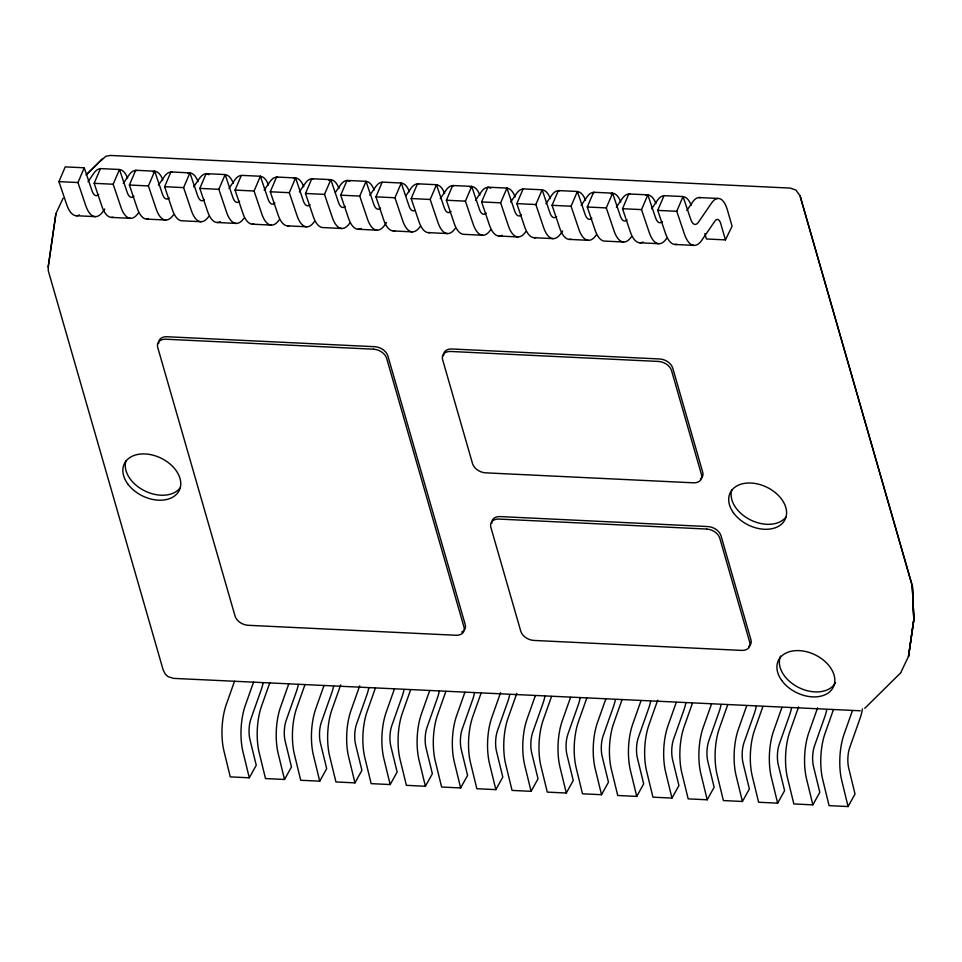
<?xml version="1.0" encoding="UTF-8"?>
<svg xmlns="http://www.w3.org/2000/svg" width="962" height="962" viewBox="0 0 962 962"><rect width="100%" height="100%" fill="white"/><g stroke="black" fill="none" stroke-linecap="round" stroke-linejoin="round"><path stroke-width="1.44" d="M860.281 710.786L173.388 678.378L168.122 676.671L165.284 674.134L163.167 669.961L48.304 270.839L48.196 266.835L55.952 213.492L63.119 198.208M48.196 267.039L55.916 213.612M234.536 681.24L226.298 704.497A37.879 14.454 -87.3 0 0 223.978 751.082L230.279 776.887L249.302 777.801L256.241 765.271L249.94 739.465A16.895 6.445 -87.3 0 1 250.974 718.686L261.147 689.958A33.381 12.734 -87.3 0 0 263.155 682.792M253.547 682.154L245.322 705.411A37.879 14.454 -87.3 0 0 243.001 751.995L249.302 777.801M269.757 682.924L261.52 706.192A37.879 14.454 -87.3 0 0 259.211 752.777L265.5 778.571L284.524 779.485L291.462 766.954L285.173 741.161A16.895 6.445 -87.3 0 1 286.195 720.382L296.368 691.642A33.381 12.734 -87.3 0 0 298.376 684.487M288.78 683.838L280.543 707.106A37.879 14.454 -87.3 0 0 278.222 753.691L284.524 779.485M304.978 684.619L296.741 707.876A37.879 14.454 -87.3 0 0 294.432 754.461L300.721 780.266L319.745 781.18L326.683 768.65L320.394 742.856A16.895 6.445 -87.3 0 1 321.428 722.065L331.589 693.337A33.381 12.734 -87.3 0 0 333.598 686.183M324.002 685.533L315.764 708.79A37.879 14.454 -87.3 0 0 313.456 755.374L319.745 781.18M340.68 684.944L331.962 709.571A37.879 14.454 -87.3 0 0 329.653 756.156L335.942 781.962L354.966 782.864L361.904 770.346L355.615 744.54A16.895 6.445 -87.3 0 1 356.649 723.761L366.823 695.033A33.381 12.734 -87.3 0 0 368.819 687.866M359.704 685.858L350.986 710.485A37.879 14.454 -87.3 0 0 348.677 757.07L354.966 782.864M375.42 687.998L367.195 711.267A37.879 14.454 -87.3 0 0 364.875 757.852L371.164 783.645L390.187 784.559L397.126 772.029L390.837 746.235A16.895 6.445 -87.3 0 1 391.871 725.456L402.044 696.716A33.381 12.734 -87.3 0 0 404.052 689.562M394.444 688.912L386.207 712.181A37.879 14.454 -87.3 0 0 383.898 758.765L390.187 784.559M410.654 689.694L402.417 712.95A37.879 14.454 -87.3 0 0 400.096 759.535L406.397 785.341L425.408 786.255L432.359 773.725L426.058 747.931A16.895 6.445 -87.3 0 1 427.092 727.14L437.265 698.412A33.381 12.734 -87.3 0 0 439.273 691.257M429.665 690.608L421.44 713.864A37.879 14.454 -87.3 0 0 419.119 760.449L425.408 786.255M445.875 691.389L437.638 714.646A37.879 14.454 -87.3 0 0 435.317 761.231L441.618 787.036L460.642 787.938L467.58 775.42L461.279 749.614A16.895 6.445 -87.3 0 1 462.313 728.835L472.486 700.108A33.381 12.734 -87.3 0 0 474.494 692.941M464.887 692.303L456.661 715.56A37.879 14.454 -87.3 0 0 454.341 762.144L460.642 787.938M481.096 693.073L472.859 716.341A37.879 14.454 -87.3 0 0 470.55 762.926L476.839 788.72L495.863 789.634L502.801 777.104L496.5 751.31A16.895 6.445 -87.3 0 1 497.534 730.531L507.708 701.791A33.381 12.734 -87.3 0 0 509.716 694.636M500.601 692.628L491.883 717.255A37.879 14.454 -87.3 0 0 489.562 763.84L495.863 789.634M516.798 693.398L508.08 718.025A37.879 14.454 -87.3 0 0 505.772 764.61L512.061 790.415L531.084 791.329L538.023 778.799L531.733 753.005A16.895 6.445 -87.3 0 1 532.756 732.214L542.929 703.487A33.381 12.734 -87.3 0 0 544.937 696.332M535.341 695.682L527.104 718.939A37.879 14.454 -87.3 0 0 524.783 765.524L531.084 791.329M551.539 696.464L543.302 719.72A37.879 14.454 -87.3 0 0 540.993 766.305L547.282 792.111L566.305 793.013L573.244 780.495L566.955 754.689A16.895 6.445 -87.3 0 1 567.989 733.91L578.162 705.182A33.381 12.734 -87.3 0 0 580.158 698.015M570.562 697.378L562.325 720.634A37.879 14.454 -87.3 0 0 560.016 767.219L566.305 793.013M586.76 698.147L578.535 721.416A37.879 14.454 -87.3 0 0 576.214 768.001L582.503 793.794L601.527 794.708L608.465 782.178L602.176 756.385A16.895 6.445 -87.3 0 1 603.21 735.605L613.383 706.866A33.381 12.734 -87.3 0 0 615.379 699.711M605.783 699.061L597.546 722.33A37.879 14.454 -87.3 0 0 595.237 768.915L601.527 794.708M621.981 699.843L613.756 723.099A37.879 14.454 -87.3 0 0 611.435 769.684L617.736 795.49L636.748 796.404L643.686 783.874L637.397 758.08A16.895 6.445 -87.3 0 1 638.431 737.289L648.604 708.561A33.381 12.734 -87.3 0 0 650.613 701.406M641.005 700.757L632.768 724.013A37.879 14.454 -87.3 0 0 630.459 770.598L636.748 796.404M657.695 700.168L648.977 724.795A37.879 14.454 -87.3 0 0 646.656 771.38L652.957 797.173L671.969 798.087L678.919 785.569L672.618 759.764A16.895 6.445 -87.3 0 1 673.653 738.984L683.826 710.257A33.381 12.734 -87.3 0 0 685.834 703.09M676.226 702.452L668.001 725.709A37.879 14.454 -87.3 0 0 665.68 772.294L671.969 798.087M692.436 703.222L684.198 726.49A37.879 14.454 -87.3 0 0 681.878 773.075L688.179 798.869L707.202 799.783L714.141 787.253L707.84 761.459A16.895 6.445 -87.3 0 1 708.874 740.68L719.047 711.94A33.381 12.734 -87.3 0 0 721.055 704.785M711.459 704.136L703.222 727.404A37.879 14.454 -87.3 0 0 700.901 773.989L707.202 799.783M727.657 704.918L719.42 728.174A37.879 14.454 -87.3 0 0 717.111 774.759L723.4 800.564L742.423 801.478L749.362 788.948L743.073 763.155A16.895 6.445 -87.3 0 1 744.095 742.363L754.268 713.636A33.381 12.734 -87.3 0 0 756.276 706.481M746.68 705.831L738.443 729.088A37.879 14.454 -87.3 0 0 736.122 775.673L742.423 801.478M762.878 706.613L754.641 729.869A37.879 14.454 -87.3 0 0 752.332 776.454L758.621 802.248L777.645 803.162L784.583 790.644L778.294 764.838A16.895 6.445 -87.3 0 1 779.328 744.059L789.489 715.331A33.381 12.734 -87.3 0 0 791.498 708.164M781.902 707.527L773.664 730.783A37.879 14.454 -87.3 0 0 771.356 777.368L777.645 803.162M798.592 706.938L789.874 731.565A37.879 14.454 -87.3 0 0 787.553 778.15L793.842 803.943L812.866 804.857L819.804 792.327L813.515 766.534A16.895 6.445 -87.3 0 1 814.549 745.754L824.723 717.015A33.381 12.734 -87.3 0 0 826.719 709.86M817.604 707.84L808.886 732.479A37.879 14.454 -87.3 0 0 806.577 779.064L812.866 804.857M833.32 709.992L825.095 733.248A37.879 14.454 -87.3 0 0 822.775 779.833L829.076 805.639L848.087 806.553L855.026 794.023L848.737 768.229A16.895 6.445 -87.3 0 1 849.771 747.438L859.944 718.71A33.381 12.734 -87.3 0 0 862.469 708.946M852.344 710.906L844.107 734.162A37.879 14.454 -87.3 0 0 841.798 780.747L848.087 806.553M79.449 214.947A37.879 14.454 -87.3 0 1 66.655 204.497L58.935 181.626L65.236 166.883L84.259 167.797L91.979 190.668A16.895 6.445 -87.3 0 0 98.737 194.54M104.726 208.97L103.102 211.339A37.879 14.454 -87.3 0 1 85.678 205.411L77.958 182.54L84.259 167.797M113.059 217.256A37.879 14.454 -87.3 0 1 101.876 206.193L94.156 183.321L100.457 168.578L119.48 169.492L127.2 192.364A16.895 6.445 -87.3 0 0 133.958 196.224M138.324 213.035A37.879 14.454 -87.3 0 1 120.899 207.107L113.179 184.235L119.48 169.492M148.28 218.939A37.879 14.454 -87.3 0 1 137.097 207.888L129.389 185.017L135.69 170.274L154.702 171.188L162.422 194.059A16.895 6.445 -87.3 0 0 169.18 197.919M173.545 214.718A37.879 14.454 -87.3 0 1 156.121 208.802L148.401 185.931L154.702 171.188M200.926 221.705L181.902 220.791A37.879 14.454 -87.3 0 1 172.318 209.572L164.61 186.7L170.911 171.957L189.923 172.871L197.643 195.743A16.895 6.445 -87.3 0 0 204.413 199.615M208.766 216.414A37.879 14.454 -87.3 0 1 191.342 210.486L183.622 187.614L189.923 172.871M220.334 221.705A37.879 14.454 -87.3 0 1 207.539 211.267L199.831 188.396L206.133 173.653L225.156 174.567L232.864 197.438A16.895 6.445 -87.3 0 0 239.634 201.298M243.999 218.109A37.879 14.454 -87.3 0 1 226.563 212.181L218.855 189.31L225.156 174.567M253.956 224.014A37.879 14.454 -87.3 0 1 242.773 212.963L235.053 190.091L241.354 175.349L260.377 176.262L268.085 199.134A16.895 6.445 -87.3 0 0 274.855 202.994M279.22 219.793A37.879 14.454 -87.3 0 1 261.784 213.877L254.076 191.005L260.377 176.262M289.177 225.709A37.879 14.454 -87.3 0 1 277.994 214.646L270.274 191.775L276.575 177.032L295.599 177.946L303.319 200.817A16.895 6.445 -87.3 0 0 310.077 204.69M314.442 221.488A37.879 14.454 -87.3 0 1 297.005 215.56L289.297 192.689L295.599 177.946M341.811 228.475L322.799 227.561A37.879 14.454 -87.3 0 1 313.215 216.342L305.495 193.47L311.796 178.728L330.82 179.641L338.54 202.513A16.895 6.445 -87.3 0 0 345.298 206.373M349.663 223.184A37.879 14.454 -87.3 0 1 332.239 217.256L324.519 194.384L330.82 179.641M361.231 228.475A37.879 14.454 -87.3 0 1 348.436 218.037L340.716 195.166L347.029 180.423L366.041 181.337L373.761 204.209A16.895 6.445 -87.3 0 0 380.519 208.069M386.508 222.499L384.884 224.867A37.879 14.454 -87.3 0 1 367.46 218.951L359.74 196.08L366.041 181.337M394.841 230.784A37.879 14.454 -87.3 0 1 383.658 219.721L375.95 196.849L382.251 182.107L401.262 183.02L408.982 205.892A16.895 6.445 -87.3 0 0 414.694 210.546M420.105 226.563A37.879 14.454 -87.3 0 1 402.681 220.635L394.961 197.763L401.262 183.02M430.074 232.479A37.879 14.454 -87.3 0 1 418.879 221.416L411.171 198.545L417.472 183.802L436.495 184.716L444.203 207.588A16.895 6.445 -87.3 0 0 450.974 211.448M455.339 228.247A37.879 14.454 -87.3 0 1 437.902 222.33L430.182 199.459L436.495 184.716M482.708 235.245L463.684 234.331A37.879 14.454 -87.3 0 1 454.112 223.112L446.392 200.24L452.693 185.498L471.717 186.4L479.425 209.283A16.895 6.445 -87.3 0 0 486.195 213.143M490.56 229.942A37.879 14.454 -87.3 0 1 473.124 224.026L465.416 201.154L471.717 186.4M502.116 235.233A37.879 14.454 -87.3 0 1 489.333 224.795L481.613 201.924L487.914 187.181L506.938 188.095L514.658 210.967A16.895 6.445 -87.3 0 0 521.416 214.839M525.781 231.638A37.879 14.454 -87.3 0 1 508.345 225.709L500.637 202.838L506.938 188.095M535.738 237.554A37.879 14.454 -87.3 0 1 524.555 226.491L516.834 203.619L523.136 188.877L542.159 189.791L549.879 212.662A16.895 6.445 -87.3 0 0 556.637 216.522M562.626 230.952L561.002 233.321A37.879 14.454 -87.3 0 1 543.578 227.405L535.858 204.533L542.159 189.791M570.959 239.237A37.879 14.454 -87.3 0 1 559.776 228.186L552.056 205.315L558.357 190.572L577.38 191.474L585.1 214.358A16.895 6.445 -87.3 0 0 591.858 218.218M596.224 235.017A37.879 14.454 -87.3 0 1 578.799 229.1L571.079 206.229L577.38 191.474M623.604 242.003L604.581 241.089A37.879 14.454 -87.3 0 1 594.997 229.87L587.289 206.998L593.59 192.256L612.602 193.17L620.322 216.041A16.895 6.445 -87.3 0 0 627.08 219.913M631.445 236.712A37.879 14.454 -87.3 0 1 614.021 230.784L606.3 207.912L612.602 193.17M643.013 242.003A37.879 14.454 -87.3 0 1 630.218 231.565L622.51 208.694L628.811 193.951L647.835 194.865L655.543 217.737A16.895 6.445 -87.3 0 0 662.313 221.597M666.678 238.396A37.879 14.454 -87.3 0 1 649.242 232.479L641.522 209.608L647.835 194.865M676.635 244.312A37.879 14.454 -87.3 0 1 665.439 233.261L657.731 210.389L664.033 195.647L683.056 196.549L690.764 219.42A16.895 6.445 -87.3 0 0 698.544 222.066L711.531 203.114A33.381 12.734 -87.3 0 1 727.416 210.041L732.082 226.226L725.444 239.887L706.421 238.973L704.869 233.586M725.444 239.887L720.778 223.713A12.398 4.726 -87.3 0 0 714.886 221.14L701.899 240.091A37.879 14.454 -87.3 0 1 684.463 234.175L676.755 211.303L683.056 196.549M900.66 672.895L908.549 656.264L913.84 619.48L912.313 585.569M88.035 181.734L93.711 173.449A33.381 12.734 -87.3 0 1 100.06 168.783M123.256 183.429L128.944 175.132A33.381 12.734 -87.3 0 1 136.893 170.623M158.477 185.125L164.165 176.828A33.381 12.734 -87.3 0 1 172.114 172.318M193.699 186.808L199.387 178.523A33.381 12.734 -87.3 0 1 208.91 174.687M228.932 188.504L234.608 180.207A33.381 12.734 -87.3 0 1 240.945 175.553M264.153 190.199L269.829 181.902A33.381 12.734 -87.3 0 1 277.79 177.393M299.374 191.883L305.05 183.598A33.381 12.734 -87.3 0 1 313.011 179.076M335.401 192.388L340.271 185.281A33.381 12.734 -87.3 0 1 349.795 181.457M369.817 195.274L375.505 186.977A33.381 12.734 -87.3 0 1 381.842 182.311M405.856 195.779L410.726 188.66A33.381 12.734 -87.3 0 1 418.674 184.151M440.259 198.653L445.947 190.356A33.381 12.734 -87.3 0 1 453.896 185.846M475.493 200.349L481.168 192.051A33.381 12.734 -87.3 0 1 490.692 188.227M510.714 202.032L516.39 193.735A33.381 12.734 -87.3 0 1 522.739 189.081M545.935 203.728L551.611 195.43A33.381 12.734 -87.3 0 1 559.571 190.921M581.156 205.411L586.844 197.126A33.381 12.734 -87.3 0 1 594.793 192.616M616.377 207.107L622.065 198.809A33.381 12.734 -87.3 0 1 630.014 194.3M651.599 208.802L657.286 200.505A33.381 12.734 -87.3 0 1 663.624 195.851M686.832 210.486L692.508 202.2A33.381 12.734 -87.3 0 1 700.456 197.691M100.998 160.546L105.916 156.277L110.365 155.447L790.247 188.095L795.911 190.079L800.071 195.863M900.588 672.967L864.73 708.345M86.905 174.158L102.657 158.622M86.063 175.072L101.96 159.427M698.857 197.535L717.868 198.449M58.935 181.626L77.958 182.54M94.156 183.321L113.179 184.235M129.389 185.017L148.401 185.931M164.61 186.7L183.622 187.614M199.831 188.396L218.855 189.31M235.053 190.091L254.076 191.005M270.274 191.775L289.297 192.689M305.495 193.47L324.519 194.384M340.716 195.166L359.74 196.08M375.95 196.849L394.961 197.763M411.171 198.545L430.182 199.459M446.392 200.24L465.416 201.154M481.613 201.924L500.637 202.838M516.834 203.619L535.858 204.533M552.056 205.315L571.079 206.229M587.289 206.998L606.3 207.912M622.51 208.694L641.522 209.608M657.731 210.389L676.755 211.303M76.238 215.716L95.25 216.63M111.46 217.412L130.471 218.326M146.681 219.108L165.704 220.021M217.123 222.487L236.147 223.4M252.345 224.182L271.368 225.096M287.566 225.866L306.589 226.779M358.02 229.257L377.044 230.171M393.242 230.94L412.265 231.854M428.463 232.636L447.486 233.55M498.905 236.015L517.929 236.929M534.138 237.71L553.15 238.624M569.36 239.406L588.371 240.32M639.802 242.785L658.826 243.699M675.023 244.48L694.047 245.394M800.468 197.246L800.937 198.821M799.939 195.599L912.325 585.75L913.792 618.65L912.325 585.75M800.6 197.679L912.337 586.315M835.497 682.611A30.519 21.044 25.9 0 1 799.169 687.746A30.519 21.044 25.9 0 1 780.567 656.048M785.918 517.075A30.519 21.044 25.9 0 1 750.132 519.745A30.519 21.044 25.9 0 1 731.89 489.598M180.074 487.987A30.519 21.044 25.9 0 1 144.288 490.656A30.519 21.044 25.9 0 1 126.046 460.497M682.647 196.765A33.381 12.734 -87.3 0 1 691.197 205.327M645.803 195.454A33.381 12.734 -87.3 0 1 655.964 203.631M610.581 193.759A33.381 12.734 -87.3 0 1 620.743 201.936M576.984 191.691A33.381 12.734 -87.3 0 1 585.521 200.252M541.75 189.995A33.381 12.734 -87.3 0 1 550.3 198.557M506.529 188.299A33.381 12.734 -87.3 0 1 515.079 196.861M469.684 187.001A33.381 12.734 -87.3 0 1 479.858 195.178M436.087 184.92A33.381 12.734 -87.3 0 1 444.624 193.482M400.865 183.225A33.381 12.734 -87.3 0 1 409.403 191.787M365.644 181.541A33.381 12.734 -87.3 0 1 374.182 190.103M328.788 180.231A33.381 12.734 -87.3 0 1 338.961 188.408M293.566 178.535A33.381 12.734 -87.3 0 1 303.739 186.712M259.968 176.467A33.381 12.734 -87.3 0 1 268.518 185.029M224.747 174.771A33.381 12.734 -87.3 0 1 233.297 183.333M187.903 173.461A33.381 12.734 -87.3 0 1 198.064 181.638M152.669 171.777A33.381 12.734 -87.3 0 1 162.843 179.954M119.084 169.697A33.381 12.734 -87.3 0 1 127.621 178.259M158.658 343.542A11.448 7.888 25.9 0 1 166.991 336.736L374.807 346.705A11.448 7.888 25.9 0 1 387.866 355.892L465.223 624.615A11.448 7.888 25.9 0 1 461.676 632.058M443.542 355.796A11.448 7.888 25.9 0 1 451.875 348.99L659.692 358.97A11.448 7.888 25.9 0 1 672.763 368.145L702.705 472.162A11.448 7.888 25.9 0 1 700.36 478.968M748.604 646.572A11.448 7.888 25.9 0 0 750.937 639.766L720.995 535.738A11.448 7.888 25.9 0 0 707.936 526.563L500.12 516.582A11.448 7.888 25.9 0 0 491.786 523.388M913.84 619.48L908.513 656.397L913.84 619.48M658.489 361.447L450.673 351.467A11.448 7.888 25.9 0 0 442.604 359.632L472.546 463.66A11.448 7.888 25.9 0 0 485.606 472.835L693.422 482.816A11.448 7.888 25.9 0 0 701.49 474.651L671.548 370.623A11.448 7.888 25.9 0 0 658.489 361.447M373.593 349.194L165.777 339.213A11.448 7.888 25.9 0 0 157.708 347.378L235.065 616.113A11.448 7.888 25.9 0 0 248.124 625.288L455.94 635.269A11.448 7.888 25.9 0 0 464.009 627.104L386.664 358.369A11.448 7.888 25.9 0 0 373.593 349.194M706.733 529.052L498.917 519.071A11.448 7.888 25.9 0 0 490.836 527.224L520.779 631.252A11.448 7.888 25.9 0 0 533.85 640.427L741.666 650.408A11.448 7.888 25.9 0 0 749.735 642.243L719.792 538.227A11.448 7.888 25.9 0 0 706.733 529.052M781.673 680.387A30.519 21.044 25.9 0 0 831.745 689.646A30.519 21.044 25.9 0 0 804.22 651.214A30.519 21.044 25.9 0 0 781.673 680.387M127.597 483.694A30.519 21.044 25.9 0 0 177.669 492.953A30.519 21.044 25.9 0 0 150.144 454.533A30.519 21.044 25.9 0 0 127.597 483.694M733.441 512.782A30.519 21.044 25.9 0 0 783.501 522.041A30.519 21.044 25.9 0 0 755.976 483.621A30.519 21.044 25.9 0 0 733.441 512.782"/></g></svg>
